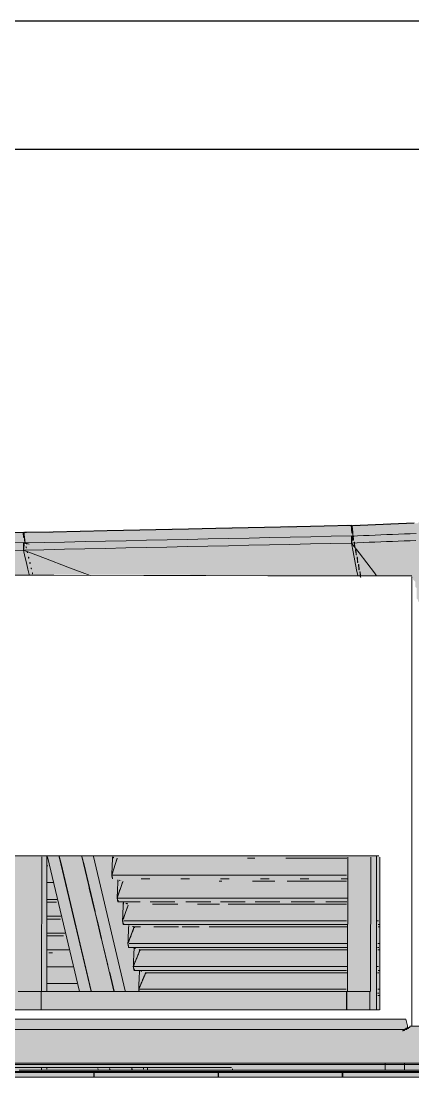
# Model space of a CAD drawing. Header units: millimetres. Extents: x 0 to 84100, y 0 to 59400.
# Drawn here: x 58479 to 61533, y 51129 to 59400 of the extents above; entities that cross this region are included whole.
import ezdxf

# ---------------------------------------------------------------- set-up
doc = ezdxf.new("R2010")
doc.units = ezdxf.units.MM
for name, color, linetype, lineweight in [('09_立面の外形', 7, 'Continuous', 30), ('10_見えがかり', 7, 'Continuous', 13), ('12_見えがかり（ガラス）', 5, 'Continuous', 9), ('90_図枠', 7, 'Continuous', 25)]:
    doc.layers.add(name, color=color, linetype=linetype, lineweight=lineweight)

msp = doc.modelspace()

# ---------------------------------------------------------------- hatches: boundary and pattern name
at = {"layer": '10_見えがかり', "true_color": 0xe9dcc4}
for points in [[(61784.3, 55441.6), (61794.3, 55431.6), (61794.3, 55401.6), (61779.3, 55416.6), (61639.3, 55416.6), (61629.3, 55406.6), (61389.3, 55406.6), (61379.3, 55396.6), (61139.3, 55396.6), (61129.3, 55386.6), (60659.3, 55386.6), (60649.3, 55376.6), (60189.3, 55376.6), (60179.3, 55366.6), (59729.3, 55366.6), (59719.3, 55356.6), (59269.3, 55356.6), (59259.3, 55346.6), (58809.3, 55346.6), (58799.3, 55336.6), (57919.3, 55336.6), (57909.3, 55326.6), (57089.3, 55326.6), (57079.3, 55316.6), (56269.3, 55316.6), (56259.3, 55306.6), (55149.3, 55306.6), (55139.3, 55296.6), (54009.3, 55296.6), (53999.3, 55286.6), (49499.3, 55286.6), (49489.3, 55296.6), (37469.3, 55296.6), (37459.3, 55306.6), (31159.3, 55306.6), (31154.3, 55301.6), (31154.3, 55371.6), (31169.3, 55386.6), (40469.3, 55386.6), (40479.3, 55376.6), (54879.3, 55376.6), (54889.3, 55386.6), (56089.3, 55386.6), (56099.3, 55396.6), (56929.3, 55396.6), (56939.3, 55406.6), (57759.3, 55406.6), (57769.3, 55416.6), (58689.3, 55416.6), (58699.3, 55426.6), (59159.3, 55426.6), (59169.3, 55436.6), (59619.3, 55436.6), (59629.3, 55446.6), (60089.3, 55446.6), (60099.3, 55456.6), (60549.3, 55456.6), (60559.3, 55466.6), (61009.3, 55466.6), (61019.3, 55476.6), (61049.3, 55476.6), (61059.3, 55466.6), (61069.3, 55466.6), (61079.3, 55476.6), (61319.3, 55476.6), (61329.3, 55486.6), (61569.3, 55486.6), (61579.3, 55496.6), (61779.3, 55496.6), (61784.3, 55491.6)], [(61484.3, 51581.6), (61494.3, 51571.6), (61494.3, 51561.6), (61479.3, 51546.6), (31829.3, 51546.6), (31824.3, 51551.6), (31824.3, 51621.6), (31829.3, 51626.6), (61479.3, 51626.6), (61484.3, 51621.6)], [(68084.3, 51551.6), (68084.3, 51531.6), (68094.3, 51521.6), (68094.3, 51501.6), (68089.3, 51496.6), (68079.3, 51496.6), (68069.3, 51486.6), (68049.3, 51486.6), (68029.3, 51466.6), (68019.3, 51466.6), (67999.3, 51446.6), (67989.3, 51446.6), (67969.3, 51426.6), (67959.3, 51426.6), (67949.3, 51416.6), (67939.3, 51416.6), (67929.3, 51406.6), (67919.3, 51406.6), (67899.3, 51386.6), (67889.3, 51386.6), (67869.3, 51366.6), (67859.3, 51366.6), (67849.3, 51356.6), (67829.3, 51356.6), (67809.3, 51336.6), (67799.3, 51336.6), (67779.3, 51316.6), (67769.3, 51316.6), (67749.3, 51296.6), (67739.3, 51296.6), (67729.3, 51286.6), (10499.3, 51286.6), (10489.3, 51296.6), (10479.3, 51296.6), (10459.3, 51316.6), (10449.3, 51316.6), (10419.3, 51346.6), (10409.3, 51346.6), (10399.3, 51356.6), (10379.3, 51356.6), (10359.3, 51376.6), (10349.3, 51376.6), (10329.3, 51396.6), (10319.3, 51396.6), (10299.3, 51416.6), (10279.3, 51416.6), (10259.3, 51436.6), (10249.3, 51436.6), (10229.3, 51456.6), (10219.3, 51456.6), (10199.3, 51476.6), (10189.3, 51476.6), (10179.3, 51486.6), (10159.3, 51486.6), (10144.3, 51501.6), (10144.3, 51531.6), (10154.3, 51541.6), (10154.3, 51561.6), (10159.3, 51566.6), (31429.3, 51566.6), (31434.3, 51561.6), (31434.3, 51551.6), (31439.3, 51546.6), (61499.3, 51546.6), (61519.3, 51566.6), (68069.3, 51566.6)], [(59044.3, 51181.6), (59039.3, 51176.6), (58079.3, 51176.6), (58074.3, 51181.6), (58074.3, 51206.6), (59044.3, 51206.6)], [(60014.3, 51181.6), (60009.3, 51176.6), (59049.3, 51176.6), (59044.3, 51181.6), (59044.3, 51206.6), (60014.3, 51206.6)], [(60984.3, 51181.6), (60979.3, 51176.6), (60019.3, 51176.6), (60014.3, 51181.6), (60014.3, 51206.6), (60984.3, 51206.6)], [(61954.3, 51181.6), (61949.3, 51176.6), (60989.3, 51176.6), (60984.3, 51181.6), (60984.3, 51206.6), (61954.3, 51206.6)]]:
    msp.add_hatch(color=8, dxfattribs=at).paths.add_polyline_path(points)
at = {"layer": '12_見えがかり（ガラス）', "true_color": 0xdce9f2}
for points in [[(58489.3, 55336.6), (58494.3, 55331.6), (58494.3, 55271.6), (58504.3, 55261.6), (58504.3, 55231.6), (58514.3, 55221.6), (58514.3, 55191.6), (58524.3, 55181.6), (58524.3, 55151.6), (58534.3, 55141.6), (58534.3, 55101.6), (58544.3, 55091.6), (58539.3, 55086.6), (56149.3, 55086.6), (56139.3, 55096.6), (56099.3, 55096.6), (56089.3, 55106.6), (56059.3, 55106.6), (56049.3, 55116.6), (56019.3, 55116.6), (56009.3, 55126.6), (55979.3, 55126.6), (55969.3, 55136.6), (55929.3, 55136.6), (55919.3, 55146.6), (55889.3, 55146.6), (55879.3, 55156.6), (55849.3, 55156.6), (55839.3, 55166.6), (55809.3, 55166.6), (55799.3, 55176.6), (55759.3, 55176.6), (55749.3, 55186.6), (55719.3, 55186.6), (55709.3, 55196.6), (55679.3, 55196.6), (55669.3, 55206.6), (55639.3, 55206.6), (55629.3, 55216.6), (55599.3, 55216.6), (55589.3, 55226.6), (55549.3, 55226.6), (55539.3, 55236.6), (55509.3, 55236.6), (55504.3, 55241.6), (55504.3, 55281.6), (55514.3, 55291.6), (55514.3, 55301.6), (55519.3, 55306.6), (56259.3, 55306.6), (56269.3, 55316.6), (57079.3, 55316.6), (57089.3, 55326.6), (57909.3, 55326.6), (57919.3, 55336.6)], [(61049.3, 55386.6), (61054.3, 55381.6), (61054.3, 55311.6), (61064.3, 55301.6), (61064.3, 55261.6), (61074.3, 55251.6), (61074.3, 55211.6), (61084.3, 55201.6), (61084.3, 55161.6), (61094.3, 55151.6), (61094.3, 55111.6), (61104.3, 55101.6), (61104.3, 55081.6), (61099.3, 55076.6), (59809.3, 55076.6), (59799.3, 55086.6), (58989.3, 55086.6), (58979.3, 55096.6), (58969.3, 55096.6), (58959.3, 55106.6), (58939.3, 55106.6), (58929.3, 55116.6), (58909.3, 55116.6), (58899.3, 55126.6), (58889.3, 55126.6), (58879.3, 55136.6), (58859.3, 55136.6), (58849.3, 55146.6), (58839.3, 55146.6), (58829.3, 55156.6), (58809.3, 55156.6), (58799.3, 55166.6), (58779.3, 55166.6), (58769.3, 55176.6), (58759.3, 55176.6), (58749.3, 55186.6), (58729.3, 55186.6), (58719.3, 55196.6), (58699.3, 55196.6), (58689.3, 55206.6), (58679.3, 55206.6), (58669.3, 55216.6), (58649.3, 55216.6), (58639.3, 55226.6), (58629.3, 55226.6), (58619.3, 55236.6), (58599.3, 55236.6), (58589.3, 55246.6), (58569.3, 55246.6), (58559.3, 55256.6), (58549.3, 55256.6), (58539.3, 55266.6), (58519.3, 55266.6), (58509.3, 55276.6), (58499.3, 55276.6), (58494.3, 55281.6), (58504.3, 55291.6), (58494.3, 55301.6), (58494.3, 55331.6), (58499.3, 55336.6), (58504.3, 55331.6), (58504.3, 55321.6), (58509.3, 55316.6), (58514.3, 55321.6), (58514.3, 55331.6), (58519.3, 55336.6), (58799.3, 55336.6), (58809.3, 55346.6), (59259.3, 55346.6), (59269.3, 55356.6), (59719.3, 55356.6), (59729.3, 55366.6), (60179.3, 55366.6), (60189.3, 55376.6), (60649.3, 55376.6), (60659.3, 55386.6)], [(61779.3, 55416.6), (61794.3, 55401.6), (61794.3, 55351.6), (61804.3, 55341.6), (61804.3, 55301.6), (61814.3, 55291.6), (61814.3, 55241.6), (61824.3, 55231.6), (61824.3, 55181.6), (61834.3, 55171.6), (61834.3, 55131.6), (61844.3, 55121.6), (61844.3, 55071.6), (61854.3, 55061.6), (61854.3, 55011.6), (61864.3, 55001.6), (61864.3, 54961.6), (61874.3, 54951.6), (61874.3, 54901.6), (61884.3, 54891.6), (61884.3, 54841.6), (61894.3, 54831.6), (61894.3, 54791.6), (61904.3, 54781.6), (61904.3, 54731.6), (61914.3, 54721.6), (61914.3, 54671.6), (61924.3, 54661.6), (61924.3, 54621.6), (61934.3, 54611.6), (61934.3, 54561.6), (61944.3, 54551.6), (61944.3, 54501.6), (61954.3, 54491.6), (61954.3, 54451.6), (61964.3, 54441.6), (61964.3, 54391.6), (61974.3, 54381.6), (61974.3, 54331.6), (61984.3, 54321.6), (61984.3, 54281.6), (61994.3, 54271.6), (61994.3, 54221.6), (62004.3, 54211.6), (62004.3, 54111.6), (61999.3, 54106.6), (61994.3, 54111.6), (61994.3, 54121.6), (61964.3, 54151.6), (61964.3, 54161.6), (61924.3, 54201.6), (61924.3, 54211.6), (61894.3, 54241.6), (61894.3, 54251.6), (61864.3, 54281.6), (61864.3, 54291.6), (61824.3, 54331.6), (61824.3, 54341.6), (61794.3, 54371.6), (61794.3, 54381.6), (61754.3, 54421.6), (61754.3, 54431.6), (61724.3, 54461.6), (61724.3, 54471.6), (61694.3, 54501.6), (61694.3, 54511.6), (61654.3, 54551.6), (61654.3, 54561.6), (61634.3, 54581.6), (61634.3, 54601.6), (61629.3, 54606.6), (61619.3, 54606.6), (61614.3, 54611.6), (61614.3, 54711.6), (61604.3, 54721.6), (61604.3, 54751.6), (61594.3, 54761.6), (61594.3, 54821.6), (61584.3, 54831.6), (61584.3, 54871.6), (61574.3, 54881.6), (61574.3, 54891.6), (61564.3, 54901.6), (61564.3, 54981.6), (61554.3, 54991.6), (61554.3, 55031.6), (61534.3, 55051.6), (61534.3, 55061.6), (61519.3, 55076.6), (61259.3, 55076.6), (61214.3, 55121.6), (61214.3, 55131.6), (61184.3, 55161.6), (61184.3, 55171.6), (61154.3, 55201.6), (61154.3, 55211.6), (61114.3, 55251.6), (61114.3, 55261.6), (61084.3, 55291.6), (61084.3, 55301.6), (61054.3, 55331.6), (61054.3, 55381.6), (61059.3, 55386.6), (61129.3, 55386.6), (61139.3, 55396.6), (61379.3, 55396.6), (61389.3, 55406.6), (61629.3, 55406.6), (61639.3, 55416.6)], [(58509.3, 55276.6), (58519.3, 55266.6), (58539.3, 55266.6), (58549.3, 55256.6), (58559.3, 55256.6), (58569.3, 55246.6), (58589.3, 55246.6), (58599.3, 55236.6), (58619.3, 55236.6), (58629.3, 55226.6), (58639.3, 55226.6), (58649.3, 55216.6), (58669.3, 55216.6), (58679.3, 55206.6), (58689.3, 55206.6), (58699.3, 55196.6), (58719.3, 55196.6), (58729.3, 55186.6), (58749.3, 55186.6), (58759.3, 55176.6), (58769.3, 55176.6), (58779.3, 55166.6), (58799.3, 55166.6), (58809.3, 55156.6), (58829.3, 55156.6), (58839.3, 55146.6), (58849.3, 55146.6), (58859.3, 55136.6), (58879.3, 55136.6), (58889.3, 55126.6), (58899.3, 55126.6), (58909.3, 55116.6), (58929.3, 55116.6), (58939.3, 55106.6), (58959.3, 55106.6), (58969.3, 55096.6), (58979.3, 55096.6), (58984.3, 55091.6), (58979.3, 55086.6), (58549.3, 55086.6), (58534.3, 55101.6), (58534.3, 55141.6), (58524.3, 55151.6), (58524.3, 55181.6), (58514.3, 55191.6), (58514.3, 55221.6), (58504.3, 55231.6), (58504.3, 55261.6), (58494.3, 55271.6), (58499.3, 55276.6)], [(61084.3, 55301.6), (61084.3, 55291.6), (61114.3, 55261.6), (61114.3, 55251.6), (61154.3, 55211.6), (61154.3, 55201.6), (61184.3, 55171.6), (61184.3, 55161.6), (61214.3, 55131.6), (61214.3, 55121.6), (61254.3, 55081.6), (61249.3, 55076.6), (61109.3, 55076.6), (61104.3, 55081.6), (61104.3, 55101.6), (61094.3, 55111.6), (61094.3, 55151.6), (61084.3, 55161.6), (61084.3, 55201.6), (61074.3, 55211.6), (61074.3, 55251.6), (61064.3, 55261.6), (61064.3, 55301.6), (61054.3, 55311.6), (61054.3, 55321.6), (61059.3, 55326.6)], [(61269.3, 52896.6), (61274.3, 52891.6), (61274.3, 51701.6), (61269.3, 51696.6), (31699.3, 51696.6), (31694.3, 51701.6), (31694.3, 52891.6), (31699.3, 52896.6)], [(68109.3, 51486.6), (68114.3, 51481.6), (68114.3, 51431.6), (68109.3, 51426.6), (68099.3, 51426.6), (68079.3, 51406.6), (68069.3, 51406.6), (68059.3, 51396.6), (68049.3, 51396.6), (68029.3, 51376.6), (68019.3, 51376.6), (68009.3, 51366.6), (67999.3, 51366.6), (67979.3, 51346.6), (67969.3, 51346.6), (67959.3, 51336.6), (67949.3, 51336.6), (67939.3, 51326.6), (67929.3, 51326.6), (67909.3, 51306.6), (67899.3, 51306.6), (67889.3, 51296.6), (67879.3, 51296.6), (67859.3, 51276.6), (67849.3, 51276.6), (67839.3, 51266.6), (67829.3, 51266.6), (67809.3, 51246.6), (67799.3, 51246.6), (67789.3, 51236.6), (67779.3, 51236.6), (67769.3, 51226.6), (67759.3, 51226.6), (67739.3, 51206.6), (10489.3, 51206.6), (10469.3, 51226.6), (10459.3, 51226.6), (10449.3, 51236.6), (10439.3, 51236.6), (10419.3, 51256.6), (10409.3, 51256.6), (10399.3, 51266.6), (10389.3, 51266.6), (10369.3, 51286.6), (10359.3, 51286.6), (10349.3, 51296.6), (10339.3, 51296.6), (10319.3, 51316.6), (10309.3, 51316.6), (10299.3, 51326.6), (10289.3, 51326.6), (10269.3, 51346.6), (10259.3, 51346.6), (10249.3, 51356.6), (10239.3, 51356.6), (10219.3, 51376.6), (10209.3, 51376.6), (10199.3, 51386.6), (10189.3, 51386.6), (10169.3, 51406.6), (10159.3, 51406.6), (10149.3, 51416.6), (10139.3, 51416.6), (10124.3, 51431.6), (10124.3, 51481.6), (10129.3, 51486.6), (10179.3, 51486.6), (10189.3, 51476.6), (10199.3, 51476.6), (10219.3, 51456.6), (10229.3, 51456.6), (10249.3, 51436.6), (10259.3, 51436.6), (10279.3, 51416.6), (10299.3, 51416.6), (10319.3, 51396.6), (10329.3, 51396.6), (10349.3, 51376.6), (10359.3, 51376.6), (10379.3, 51356.6), (10399.3, 51356.6), (10409.3, 51346.6), (10419.3, 51346.6), (10449.3, 51316.6), (10459.3, 51316.6), (10479.3, 51296.6), (10489.3, 51296.6), (10499.3, 51286.6), (67729.3, 51286.6), (67739.3, 51296.6), (67749.3, 51296.6), (67769.3, 51316.6), (67779.3, 51316.6), (67799.3, 51336.6), (67809.3, 51336.6), (67829.3, 51356.6), (67849.3, 51356.6), (67859.3, 51366.6), (67869.3, 51366.6), (67889.3, 51386.6), (67899.3, 51386.6), (67919.3, 51406.6), (67929.3, 51406.6), (67939.3, 51416.6), (67949.3, 51416.6), (67959.3, 51426.6), (67969.3, 51426.6), (67989.3, 51446.6), (67999.3, 51446.6), (68019.3, 51466.6), (68029.3, 51466.6), (68049.3, 51486.6)]]:
    msp.add_hatch(color=8, dxfattribs=at).paths.add_polyline_path(points)

# ---------------------------------------------------------------- linework, layer by layer
at = {"layer": '09_立面の外形'}
msp.add_lwpolyline([(58245.9, 55417.3), (58493.4, 55420.2), (58494.3, 55411.9), (58495.1, 55403.5), (58495.9, 55395.1), (58496.7, 55386.7), (58497.5, 55379.3), (58505.2, 55379.4), (58503.3, 55398.6), (58502.5, 55407), (58505, 55419.9), (58509.4, 55419.4), (58513.8, 55419), (58514.9, 55418.9), (58516, 55418.8), (58518.2, 55418.5), (58519.2, 55417.7), (58728, 55422.2), (58939.3, 55426.8), (59150.7, 55431.3), (59784.6, 55445), (59995.9, 55449.6), (60629.8, 55463.2), (60841.1, 55467.8), (61052.4, 55472.3), (61053.4, 55462.5), (61054.3, 55452.7), (61055.2, 55442.9), (61056.2, 55433.1), (61057.1, 55423.3), (61057.9, 55414.4), (61065.6, 55414.6), (61065, 55420.6), (61063.2, 55440.2), (61062.2, 55450), (61061.3, 55459.8), (61061.6, 55460.8), (61062.5, 55471.3), (61064.6, 55471.3), (61064.7, 55471.9), (61065, 55471.4), (61122.6, 55473.7), (61182.7, 55476.1), (61242.8, 55478.4), (61302.9, 55480.8), (61363, 55483.2), (61423.1, 55485.6), (61483.1, 55488), (61543.2, 55490.4)], dxfattribs=at)
at = {"layer": '10_見えがかり'}
for points in [[(58245.9, 55417.3), (58493.4, 55420.2), (58494.3, 55411.9), (58495.1, 55403.5), (58495.9, 55395.1), (58496.7, 55386.7), (58497.5, 55379.3), (58503.3, 55379.4), (58504.1, 55371), (58505, 55362.6), (58505.8, 55354.3), (58506.6, 55345.9), (58507.3, 55338.5), (58509.2, 55338.5), (58509.1, 55339.8), (58508.2, 55348.2), (58507.4, 55356.6), (58506.6, 55365), (58505.8, 55373.4), (58504.9, 55381.8), (58503.3, 55398.6), (58502.5, 55407), (58505, 55419.9), (58508.3, 55419.5), (58509.4, 55419.4), (58513.8, 55419), (58514.9, 55418.9), (58516, 55418.8), (58518.2, 55418.5), (58519.2, 55417.7), (58728, 55422.2), (58939.3, 55426.8), (59150.7, 55431.3), (59784.6, 55445), (59995.9, 55449.6), (60629.8, 55463.2), (60841.1, 55467.8), (61052.4, 55472.3), (61053.4, 55462.5), (61054.3, 55452.7), (61055.2, 55442.9), (61056.2, 55433.1), (61057.1, 55423.3), (61057.9, 55414.4), (61063.6, 55414.5), (61064.5, 55404.7), (61065.5, 55395), (61066.4, 55385.2), (61067.3, 55375.4), (61068.3, 55365.6), (61069.1, 55356.6), (61071.1, 55356.7), (61070.6, 55361.7), (61069.7, 55371.5), (61068.7, 55381.3), (61067.8, 55391.1), (61066.9, 55400.9), (61066, 55410.8), (61065, 55420.6), (61063.2, 55440.2), (61062.2, 55450), (61061.3, 55459.8), (61061.6, 55460.8), (61062.5, 55471.3), (61064.6, 55471.3), (61064.7, 55471.7), (61064.8, 55471.4), (61064.8, 55471.6), (61065, 55471.4), (61122.6, 55473.7), (61182.7, 55476.1), (61242.8, 55478.4), (61302.9, 55480.8), (61363, 55483.2), (61423.1, 55485.6), (61483.1, 55488), (61543.2, 55490.4)], [(61081.8, 55303.9), (61080.9, 55313.7), (61079.9, 55323.5), (61079, 55333.4), (61078.3, 55341.1), (61076.2, 55341.5), (61076.6, 55337.2), (61077.6, 55327.4), (61078.5, 55317.6), (61079.4, 55307.8), (61080.3, 55298.9), (61082.3, 55298.9), (61081.8, 55303.9)], [(58519.1, 55297.7), (58518.9, 55298.9), (58518.3, 55305.6), (58517.8, 55305.6), (58516.4, 55305.8), (58516.5, 55305), (58517.2, 55297.6), (58519.1, 55297.7)], [(58527.1, 55256.8), (58528.9, 55256.8), (58528.8, 55258.1), (58528.2, 55264.7), (58526.3, 55264.9), (58526.4, 55264.2), (58527.1, 55256.8)], [(61089.4, 55283.4), (61087.4, 55283.7), (61087.8, 55279.4), (61089.7, 55259.8), (61090.6, 55250), (61091.5, 55241.1), (61093.4, 55241.1), (61093, 55246.1), (61092, 55256), (61091.1, 55265.8), (61090.2, 55275.6), (61089.4, 55283.4)], [(58536.2, 55224), (58536.2, 55223.3), (58537, 55215.9), (58538.8, 55216), (58538.7, 55217.2), (58538.1, 55223.8), (58536.2, 55224)], [(58546.8, 55175.1), (58548.7, 55175.1), (58548.6, 55176.4), (58547.9, 55183), (58546.1, 55183.2), (58546.1, 55182.5), (58546.8, 55175.1)], [(61099.9, 55211.8), (61100.9, 55202), (61101.8, 55192.2), (61102.6, 55183.3), (61104.6, 55183.4), (61104.1, 55188.4), (61103.2, 55198.2), (61102.3, 55208), (61101.3, 55217.8), (61100.6, 55225.6), (61098.6, 55225.9), (61099, 55221.6), (61099.9, 55211.8)], [(58555.9, 55142.3), (58556, 55141.6), (58556.7, 55134.2), (58558.6, 55134.3), (58558.5, 55135.5), (58557.8, 55142.1), (58555.9, 55142.3)], [(58565.8, 55101.4), (58565.9, 55100.8), (58566.6, 55093.4), (58568.5, 55093.4), (58568.3, 55094.6), (58567.7, 55101.3), (58565.8, 55101.4)], [(61113, 55134.5), (61113.8, 55125.6), (61115.8, 55125.6), (61115.3, 55130.6), (61114.4, 55140.4), (61113.4, 55150.2), (61112.5, 55160), (61111.8, 55167.8), (61109.8, 55168.1), (61110.2, 55163.9), (61111.1, 55154.1), (61112, 55144.3), (61113, 55134.5)], [(61123.2, 55086.5), (61124.1, 55076.7), (61125, 55067.8), (61127, 55067.8), (61126.5, 55072.8), (61125.6, 55082.6), (61124.6, 55092.4), (61123.7, 55102.2), (61123, 55110), (61120.9, 55110.4), (61121.3, 55106.1), (61122.3, 55096.3), (61123.2, 55086.5)], [(58038.1, 55084.5), (58732.4, 55085.2)], [(58676.8, 55083.6), (58038.1, 55084.5)], [(58038.1, 55084.5), (59435.8, 55081.5)], [(58732.4, 55085.2), (59435.8, 55081.5)], [(59435.8, 55081.5), (59919.4, 55081.2)], [(59435.8, 55081.5), (60403.3, 55079.2)], [(59919.4, 55081.2), (60403.3, 55079.2)], [(60403.3, 55079.2), (61105.4, 55080.2)], [(61526.6, 55079.8), (60403.3, 55079.2)], [(61526.6, 55079.8), (61105.4, 55080.2)], [(61526.6, 55079.8), (61447.6, 55079.8)], [(61526.6, 55079.8), (61506.6, 55079.8)], [(61526.6, 51572.6), (61526.6, 55069.8)], [(58038.1, 52896.6), (58732.4, 52896.6)], [(58638.6, 51841.1), (58639.8, 52889.6)], [(58679, 51845.2), (58679, 52894.6)], [(58685.3, 52888.2), (58934.5, 51840.7)], [(58732.4, 52896.6), (59435.8, 52896.6)], [(58773.9, 52893.8), (58787.6, 52836.1)], [(58774.9, 52888.2), (59024.1, 51840.7)], [(58775.9, 52893.8), (58789.6, 52836.1)], [(58951.3, 52893.1), (58967.2, 52826.3)], [(58952.7, 52891.7), (59201.4, 51844.6)], [(58953.2, 52893.1), (58969.2, 52826.3)], [(59042.3, 52891.7), (59291, 51844.6)], [(59227.2, 52878.4), (59185.6, 52746.1)], [(59192.3, 52881.2), (59190.1, 52890.4)], [(59190.5, 52860.2), (59190.1, 52851.4)], [(59190.9, 52868.9), (59190.5, 52860.2)], [(59191.3, 52877.7), (59190.9, 52868.9)], [(59191.7, 52886.5), (59191.3, 52877.7)], [(59193.9, 52886), (59191.7, 52886.5)], [(59193.6, 52877.1), (59191.7, 52886.5)], [(59196.1, 52885.5), (59193.9, 52886)], [(59198.3, 52885), (59196.1, 52885.5)], [(59200.6, 52884.5), (59198.3, 52885)], [(59216.8, 52845.3), (59219.4, 52853.6)], [(59219.4, 52853.6), (59222, 52861.9)], [(59222, 52861.9), (59224.6, 52870.1)], [(59224.6, 52870.1), (59227.2, 52878.4)], [(59227.2, 52878.4), (59227.7, 52876)], [(59227.7, 52876), (59228.2, 52873.7)], [(59228.2, 52873.7), (59228.6, 52871.3)], [(59435.8, 52896.6), (59919.4, 52896.6)], [(59919.4, 52896.6), (60403.3, 52896.6)], [(60273.1, 52878.4), (60244, 52878.4)], [(60302.2, 52878.4), (60273.1, 52878.4)], [(60403.3, 52896.6), (61105.4, 52896.6)], [(60621.7, 52878.4), (60544.3, 52878.4)], [(60796.1, 52878.4), (60621.7, 52878.4)], [(60970.4, 52878.4), (60796.1, 52878.4)], [(61018.8, 52878.4), (60970.4, 52878.4)], [(61025.3, 51838.7), (61026.7, 52887.5)], [(61267.3, 52896.6), (61105.4, 52896.6)], [(61204.3, 51838.7), (61205.6, 52887.5)], [(61250, 51697.9), (61250, 52894.2)], [(61276.8, 51696.6), (61276.8, 52886.6)], [(58686.6, 52820.2), (58676.8, 52820.2)], [(58787.6, 52836.1), (58895.3, 52384.3)], [(58789.6, 52836.1), (58897.3, 52384.3)], [(58967.2, 52826.3), (59005.8, 52664.1)], [(58969.2, 52826.3), (59055.5, 52463.8)], [(59186.7, 52772.4), (59186.3, 52763.6)], [(59187.1, 52781.2), (59186.7, 52772.4)], [(59187.5, 52790), (59187.1, 52781.2)], [(59187.9, 52798.7), (59187.5, 52790)], [(59188.2, 52807.5), (59187.9, 52798.7)], [(59188.6, 52816.3), (59188.2, 52807.5)], [(59189, 52825.1), (59188.6, 52816.3)], [(59189.4, 52833.8), (59189, 52825.1)], [(59189.8, 52842.6), (59189.4, 52833.8)], [(59190.1, 52851.4), (59189.8, 52842.6)], [(59190.8, 52762.6), (59193.4, 52770.9)], [(59193.4, 52770.9), (59196, 52779.2)], [(59196, 52779.2), (59198.6, 52787.4)], [(59198.6, 52787.4), (59201.2, 52795.7)], [(59201.2, 52795.7), (59203.8, 52804)], [(59203.8, 52804), (59206.4, 52812.2)], [(59206.4, 52812.2), (59209, 52820.5)], [(59209, 52820.5), (59211.6, 52828.8)], [(59211.6, 52828.8), (59214.2, 52837)], [(59214.2, 52837), (59216.8, 52845.3)], [(58727.2, 52689), (58678.8, 52689)], [(59185.6, 52746.1), (59185.9, 52754.8)], [(59188.2, 52754.3), (59185.6, 52746.1)], [(59186, 52743.7), (59185.6, 52746.1)], [(59185.6, 52746.1), (59359.9, 52746.1)], [(59191.4, 52717.8), (59185.6, 52746.1)], [(59186.3, 52763.6), (59185.9, 52754.8)], [(59186, 52743.7), (59186.5, 52741.4)], [(59186.5, 52741.4), (59187, 52739)], [(59187, 52739), (59187.5, 52736.7)], [(59187.5, 52736.7), (59188, 52734.3)], [(59188, 52734.3), (59188.5, 52731.9)], [(59188.2, 52754.3), (59190.8, 52762.6)], [(59188.5, 52731.9), (59189, 52729.6)], [(59189, 52729.6), (59189.5, 52727.2)], [(59189.5, 52727.2), (59189.9, 52724.9)], [(59189.9, 52724.9), (59190.4, 52722.5)], [(59190.4, 52722.5), (59190.9, 52720.2)], [(59190.9, 52720.2), (59191.4, 52717.8)], [(59191.4, 52717.8), (59191.8, 52726.6)], [(59268.8, 52690.5), (59227.6, 52568.2)], [(59232.9, 52691.7), (59232.6, 52682.9)], [(59233.3, 52700.6), (59232.9, 52691.7)], [(59233.7, 52709.4), (59233.3, 52700.6)], [(59235.7, 52699.8), (59233.7, 52709.4)], [(59236, 52696.8), (59233.8, 52706)], [(59248.1, 52705.8), (59245.7, 52706.4)], [(59250.5, 52705.2), (59248.1, 52705.8)], [(59260, 52702.9), (59257.6, 52703.5)], [(59266.4, 52683.4), (59269.2, 52691.7)], [(59272.5, 52697.5), (59273, 52695.1)], [(59273, 52695.1), (59273.5, 52692.7)], [(59534.2, 52746.1), (59359.9, 52746.1)], [(59414.2, 52717.8), (59482, 52717.8)], [(59708.5, 52746.1), (59534.2, 52746.1)], [(59882.8, 52746.1), (59708.5, 52746.1)], [(59724.3, 52717.8), (59792.1, 52717.8)], [(60057.2, 52746.1), (59882.8, 52746.1)], [(60043.3, 52699.9), (60024, 52699.9)], [(60034.3, 52717.8), (60063.3, 52717.8)], [(60231.5, 52746.1), (60057.2, 52746.1)], [(60063.3, 52717.8), (60102.1, 52717.8)], [(60405.8, 52746.1), (60231.5, 52746.1)], [(60313.2, 52699.9), (60284.3, 52699.9)], [(60457.8, 52699.9), (60313.2, 52699.9)], [(60344.3, 52717.8), (60412.1, 52717.8)], [(60580.1, 52746.1), (60405.8, 52746.1)], [(60660.3, 52699.9), (60554.2, 52699.9)], [(60754.4, 52746.1), (60580.1, 52746.1)], [(60654.3, 52717.8), (60722.2, 52717.8)], [(60833.8, 52699.9), (60660.3, 52699.9)], [(60928.8, 52746.1), (60754.4, 52746.1)], [(61007.4, 52699.9), (60833.8, 52699.9)], [(61015.9, 52746.1), (60928.8, 52746.1)], [(60974, 52717.8), (61022.5, 52717.8)], [(61017, 52699.9), (61007.4, 52699.9)], [(59010.3, 52645.1), (59053.5, 52463.8)], [(59229.5, 52612.3), (59229.1, 52603.5)], [(59229.9, 52621.2), (59229.5, 52612.3)], [(59230.3, 52630), (59229.9, 52621.2)], [(59230.6, 52638.8), (59230.3, 52630)], [(59231, 52647.6), (59230.6, 52638.8)], [(59231.4, 52656.4), (59231, 52647.6)], [(59231.8, 52665.3), (59231.4, 52656.4)], [(59232.2, 52674.1), (59231.8, 52665.3)], [(59232.6, 52682.9), (59232.2, 52674.1)], [(59238.7, 52601.2), (59241.4, 52609.4)], [(59241.4, 52609.4), (59244.2, 52617.6)], [(59244.2, 52617.6), (59247, 52625.8)], [(59247, 52625.8), (59249.8, 52634.1)], [(59249.8, 52634.1), (59252.5, 52642.3)], [(59252.5, 52642.3), (59255.3, 52650.5)], [(59255.3, 52650.5), (59258.1, 52658.8)], [(59258.1, 52658.8), (59260.9, 52667)], [(59260.9, 52667), (59263.6, 52675.2)], [(59263.6, 52675.2), (59266.4, 52683.4)], [(58677.4, 52535.6), (58754.8, 52535.6)], [(58758.2, 52557.8), (58680.8, 52557.8)], [(59227.6, 52568.2), (59227.9, 52577.1)], [(59230.3, 52576.5), (59227.6, 52568.2)], [(59228.1, 52565.8), (59227.6, 52568.2)], [(59227.6, 52568.2), (59401.1, 52568.2)], [(59233.5, 52539.5), (59227.6, 52568.2)], [(59228.3, 52585.9), (59227.9, 52577.1)], [(59228.1, 52565.8), (59228.6, 52563.4)], [(59228.7, 52594.7), (59228.3, 52585.9)], [(59228.6, 52563.4), (59229, 52561)], [(59229.1, 52603.5), (59228.7, 52594.7)], [(59229, 52561), (59229.5, 52558.7)], [(59229.5, 52558.7), (59230, 52556.3)], [(59230, 52556.3), (59230.5, 52553.9)], [(59230.3, 52576.5), (59233.1, 52584.7)], [(59230.5, 52553.9), (59231, 52551.5)], [(59231, 52551.5), (59231.5, 52549.1)], [(59231.5, 52549.1), (59232, 52546.7)], [(59232, 52546.7), (59232.5, 52544.3)], [(59232.5, 52544.3), (59233, 52541.9)], [(59233, 52541.9), (59233.5, 52539.5)], [(59233.1, 52584.7), (59235.9, 52592.9)], [(59236.7, 52548.9), (59233.5, 52539.5)], [(59233.5, 52539.5), (59236.3, 52547.7)], [(59233.5, 52539.5), (59407.1, 52539.5)], [(59235.9, 52592.9), (59238.7, 52601.2)], [(59275.3, 52523.5), (59275, 52514.6)], [(59275.7, 52532.4), (59275.3, 52523.5)], [(59277.5, 52521.6), (59275.3, 52530.8)], [(59277.7, 52522.6), (59275.7, 52532.4)], [(59298.8, 52526.2), (59296.2, 52526.9)], [(59301.3, 52525.5), (59298.8, 52526.2)], [(59303.9, 52524.8), (59301.3, 52525.5)], [(59306.5, 52524.2), (59303.9, 52524.8)], [(59309, 52523.5), (59306.5, 52524.2)], [(59311.6, 52522.8), (59309, 52523.5)], [(59574.6, 52568.2), (59401.1, 52568.2)], [(59484.3, 52539.5), (59580.8, 52539.5)], [(59748.2, 52568.2), (59574.6, 52568.2)], [(59580.8, 52539.5), (59677.3, 52539.5)], [(59921.7, 52568.2), (59748.2, 52568.2)], [(59764.1, 52539.5), (59928.1, 52539.5)], [(60095.3, 52568.2), (59921.7, 52568.2)], [(59928.1, 52539.5), (59957, 52539.5)], [(60034.2, 52539.5), (60101.7, 52539.5)], [(60268.8, 52568.2), (60095.3, 52568.2)], [(60101.7, 52539.5), (60227.1, 52539.5)], [(60442.3, 52568.2), (60268.8, 52568.2)], [(60304.3, 52539.5), (60449, 52539.5)], [(60615.9, 52568.2), (60442.3, 52568.2)], [(60449, 52539.5), (60497.2, 52539.5)], [(60584.1, 52539.5), (60622.6, 52539.5)], [(60789.4, 52568.2), (60615.9, 52568.2)], [(60622.6, 52539.5), (60767.3, 52539.5)], [(60963, 52568.2), (60789.4, 52568.2)], [(60854.2, 52539.5), (60969.9, 52539.5)], [(61020.8, 52568.2), (60963, 52568.2)], [(60969.9, 52539.5), (61018.2, 52539.5)], [(59313.3, 52512.1), (59269.5, 52390.4)], [(59271.9, 52443.7), (59271.5, 52434.8)], [(59272.3, 52452.5), (59271.9, 52443.7)], [(59272.6, 52461.4), (59272.3, 52452.5)], [(59273, 52470.3), (59272.6, 52461.4)], [(59273.4, 52479.1), (59273, 52470.3)], [(59273.8, 52488), (59273.4, 52479.1)], [(59274.2, 52496.9), (59273.8, 52488)], [(59274.6, 52505.7), (59274.2, 52496.9)], [(59275, 52514.6), (59274.6, 52505.7)], [(59284.3, 52431.4), (59287.2, 52439.6)], [(59287.2, 52439.6), (59290.2, 52447.7)], [(59290.2, 52447.7), (59293.1, 52455.9)], [(59293.1, 52455.9), (59296.1, 52464.1)], [(59296.1, 52464.1), (59299, 52472.3)], [(59299, 52472.3), (59302, 52480.5)], [(59302, 52480.5), (59304.9, 52488.7)], [(59304.9, 52488.7), (59307.9, 52496.9)], [(59307.9, 52496.9), (59310.8, 52505.1)], [(59310.8, 52505.1), (59313.7, 52513.2)], [(59504.3, 52521.4), (59662.2, 52521.4)], [(59662.2, 52521.4), (59614.2, 52521.4)], [(59700.6, 52521.4), (59662.2, 52521.4)], [(60007.8, 52521.4), (59854.2, 52521.4)], [(60027, 52521.4), (60007.8, 52521.4)], [(60180.5, 52521.4), (60094.1, 52521.4)], [(60353.3, 52521.4), (60180.5, 52521.4)], [(60526.1, 52521.4), (60353.3, 52521.4)], [(60698.8, 52521.4), (60526.1, 52521.4)], [(60871.6, 52521.4), (60698.8, 52521.4)], [(61015.6, 52521.4), (60871.6, 52521.4)], [(58679.9, 52404.1), (58689.5, 52404.1)], [(58789.2, 52426.7), (58683, 52426.7)], [(58689.5, 52404.1), (58786.1, 52404.1)], [(58895.3, 52384.3), (59002.9, 51932.4)], [(58897.3, 52384.3), (59004.9, 51932.4)], [(59060.4, 52435.2), (59076.3, 52368.4)], [(59062.3, 52435.2), (59078.3, 52368.4)], [(59076.3, 52368.4), (59103.5, 52253.9)], [(59078.3, 52368.4), (59105.5, 52253.9)], [(59269.5, 52390.4), (59269.9, 52399.3)], [(59272.5, 52398.6), (59269.5, 52390.4)], [(59270, 52388), (59269.5, 52390.4)], [(59275.6, 52361.2), (59269.5, 52390.4)], [(59270.3, 52408.2), (59269.9, 52399.3)], [(59270, 52388), (59270.6, 52385.6)], [(59270.7, 52417.1), (59270.3, 52408.2)], [(59270.6, 52385.6), (59271.1, 52383.1)], [(59271.1, 52425.9), (59270.7, 52417.1)], [(59271.5, 52434.8), (59271.1, 52425.9)], [(59271.1, 52383.1), (59271.6, 52380.7)], [(59271.6, 52380.7), (59272.1, 52378.3)], [(59272.1, 52378.3), (59272.6, 52375.8)], [(59272.5, 52398.6), (59275.4, 52406.8)], [(59272.6, 52375.8), (59273.1, 52373.4)], [(59273.1, 52373.4), (59273.6, 52371)], [(59273.6, 52371), (59274.1, 52368.5)], [(59274.1, 52368.5), (59274.6, 52366.1)], [(59274.6, 52366.1), (59275.1, 52363.6)], [(59275.1, 52363.6), (59275.6, 52361.2)], [(59275.4, 52406.8), (59278.4, 52415)], [(59275.6, 52361.2), (59278.5, 52369.4)], [(59275.6, 52361.2), (59448.5, 52361.2)], [(59278.4, 52415), (59281.3, 52423.2)], [(59279.1, 52390.4), (59442.3, 52390.4)], [(59279.4, 52390.4), (59615.1, 52390.4)], [(59281.3, 52423.2), (59284.3, 52431.4)], [(59615.1, 52390.4), (59442.3, 52390.4)], [(59448.5, 52361.2), (59621.4, 52361.2)], [(59787.8, 52390.4), (59615.1, 52390.4)], [(59621.4, 52361.2), (59794.3, 52361.2)], [(59960.6, 52390.4), (59787.8, 52390.4)], [(59794.3, 52361.2), (59967.2, 52361.2)], [(60133.4, 52390.4), (59960.6, 52390.4)], [(59967.2, 52361.2), (60140.1, 52361.2)], [(60306.1, 52390.4), (60133.4, 52390.4)], [(60140.1, 52361.2), (60313, 52361.2)], [(60478.9, 52390.4), (60306.1, 52390.4)], [(60313, 52361.2), (60485.9, 52361.2)], [(60651.7, 52390.4), (60478.9, 52390.4)], [(60485.9, 52361.2), (60658.8, 52361.2)], [(60824.4, 52390.4), (60651.7, 52390.4)], [(60658.8, 52361.2), (60831.7, 52361.2)], [(60997.2, 52390.4), (60824.4, 52390.4)], [(60831.7, 52361.2), (61004.6, 52361.2)], [(61016.4, 52390.4), (60997.2, 52390.4)], [(61004.6, 52361.2), (61023.8, 52361.2)], [(61266, 52390.4), (61256.4, 52390.4)], [(61263.9, 52361.2), (61273.5, 52361.2)], [(58714.2, 52295.6), (58675.7, 52295.6)], [(58820.2, 52295.6), (58714.2, 52295.6)], [(59361.3, 52342.9), (59311.5, 52212.7)], [(59314.2, 52275.1), (59313.8, 52266.2)], [(59314.6, 52284.1), (59314.2, 52275.1)], [(59315, 52293), (59314.6, 52284.1)], [(59315.4, 52301.9), (59315, 52293)], [(59315.8, 52310.8), (59315.4, 52301.9)], [(59316.2, 52319.7), (59315.8, 52310.8)], [(59316.6, 52328.7), (59316.2, 52319.7)], [(59317, 52337.6), (59316.6, 52328.7)], [(59317.3, 52346.5), (59317, 52337.6)], [(59317.7, 52355.4), (59317.3, 52346.5)], [(59333.3, 52269.7), (59336.4, 52277.8)], [(59336.4, 52277.8), (59339.5, 52286)], [(59339.5, 52286), (59342.7, 52294.1)], [(59342.7, 52294.1), (59345.8, 52302.2)], [(59345.8, 52302.2), (59348.9, 52310.4)], [(59350.4, 52346.1), (59347.7, 52346.8)], [(59348.9, 52310.4), (59352, 52318.5)], [(59353.2, 52345.3), (59350.4, 52346.1)], [(59352, 52318.5), (59355.1, 52326.7)], [(59355.9, 52344.5), (59353.2, 52345.3)], [(59355.1, 52326.7), (59358.2, 52334.8)], [(59358.6, 52343.7), (59355.9, 52344.5)], [(59358.2, 52334.8), (59361.3, 52342.9)], [(59361.3, 52342.9), (59358.6, 52343.7)], [(59361.3, 52342.9), (59361.9, 52340.5)], [(59361.3, 52342.9), (59409.1, 52342.9)], [(59362.9, 52335.5), (59361.3, 52342.9)], [(59361.9, 52340.5), (59362.4, 52338)], [(59362.4, 52338), (59362.9, 52335.5)], [(59514.2, 52342.9), (59533.3, 52342.9)], [(59705.3, 52342.9), (59533.3, 52342.9)], [(59867.8, 52342.9), (59734, 52342.9)], [(60049.3, 52342.9), (59944.2, 52342.9)], [(60221.3, 52342.9), (60049.3, 52342.9)], [(60393.3, 52342.9), (60221.3, 52342.9)], [(60565.3, 52342.9), (60393.3, 52342.9)], [(60737.3, 52342.9), (60565.3, 52342.9)], [(60909.3, 52342.9), (60737.3, 52342.9)], [(61024, 52342.9), (60909.3, 52342.9)], [(61272.4, 52342.9), (61262.9, 52342.9)], [(58682.5, 52272.7), (58721.1, 52272.7)], [(58721.1, 52272.7), (58807.8, 52272.7)], [(59112.6, 52215.7), (59153.5, 52044)], [(59116.9, 52206.2), (59155.5, 52044)], [(59311.5, 52212.7), (59311.9, 52221.6)], [(59314.6, 52220.8), (59311.5, 52212.7)], [(59312, 52210.2), (59311.5, 52212.7)], [(59317.7, 52182.9), (59311.5, 52212.7)], [(59312.3, 52230.5), (59311.9, 52221.6)], [(59312, 52210.2), (59312.5, 52207.7)], [(59312.7, 52239.5), (59312.3, 52230.5)], [(59312.5, 52207.7), (59313.1, 52205.3)], [(59313.1, 52248.4), (59312.7, 52239.5)], [(59313.5, 52257.3), (59313.1, 52248.4)], [(59313.1, 52205.3), (59313.6, 52202.8)], [(59313.8, 52266.2), (59313.5, 52257.3)], [(59313.6, 52202.8), (59314.1, 52200.3)], [(59314.1, 52200.3), (59314.6, 52197.8)], [(59314.6, 52220.8), (59317.7, 52229)], [(59314.6, 52197.8), (59315.1, 52195.3)], [(59315.1, 52195.3), (59315.6, 52192.9)], [(59315.6, 52192.9), (59316.1, 52190.4)], [(59317.7, 52229), (59320.9, 52237.1)], [(59320.9, 52237.1), (59324, 52245.3)], [(59321.1, 52212.7), (59483.5, 52212.7)], [(59324, 52245.3), (59327.1, 52253.4)], [(59327.1, 52253.4), (59330.2, 52261.5)], [(59330.2, 52261.5), (59333.3, 52269.7)], [(59655.5, 52212.7), (59483.5, 52212.7)], [(59827.5, 52212.7), (59655.5, 52212.7)], [(59999.5, 52212.7), (59827.5, 52212.7)], [(60171.5, 52212.7), (59999.5, 52212.7)], [(60343.5, 52212.7), (60171.5, 52212.7)], [(60515.5, 52212.7), (60343.5, 52212.7)], [(60687.5, 52212.7), (60515.5, 52212.7)], [(60859.5, 52212.7), (60687.5, 52212.7)], [(61021.9, 52212.7), (60859.5, 52212.7)], [(61270.4, 52212.7), (61260.8, 52212.7)], [(58745.5, 52164.5), (58678.2, 52164.5)], [(58694.3, 52141.2), (58723.1, 52141.2)], [(58851.2, 52164.5), (58745.5, 52164.5)], [(59316.1, 52190.4), (59316.6, 52187.9)], [(59316.6, 52187.9), (59317.2, 52185.4)], [(59317.2, 52185.4), (59317.7, 52182.9)], [(59317.7, 52182.9), (59489.8, 52182.9)], [(59405.9, 52164.5), (59353.5, 52035)], [(59357, 52115.8), (59356.6, 52106.8)], [(59357.4, 52124.7), (59357, 52115.8)], [(59357.8, 52133.7), (59357.4, 52124.7)], [(59358.1, 52142.7), (59357.8, 52133.7)], [(59358.5, 52151.7), (59358.1, 52142.7)], [(59360.6, 52171.2), (59358.4, 52180.4)], [(59358.9, 52160.6), (59358.5, 52151.7)], [(59359.3, 52169.6), (59358.9, 52160.6)], [(59359.7, 52178.6), (59359.3, 52169.6)], [(59361.3, 52171), (59359.7, 52178.6)], [(59368.4, 52175.9), (59365.5, 52176.8)], [(59371.3, 52175.1), (59368.4, 52175.9)], [(59383, 52107.8), (59386.2, 52115.9)], [(59386.2, 52115.9), (59389.5, 52124)], [(59389.5, 52124), (59392.8, 52132.1)], [(59392.8, 52132.1), (59396.1, 52140.2)], [(59396.1, 52140.2), (59399.3, 52148.3)], [(59399.3, 52148.3), (59402.6, 52156.4)], [(59403, 52165.4), (59400.1, 52166.2)], [(59402.6, 52156.4), (59405.9, 52164.5)], [(59405.9, 52164.5), (59403, 52165.4)], [(59405.9, 52164.5), (59406.4, 52161.9)], [(59405.9, 52164.5), (59748.4, 52164.5)], [(59405.9, 52164.5), (59577.1, 52164.5)], [(59406.4, 52161.9), (59407, 52159.4)], [(59489.8, 52182.9), (59661.9, 52182.9)], [(59615.2, 52164.5), (59577.1, 52164.5)], [(59748.4, 52164.5), (59634.2, 52164.5)], [(59661.9, 52182.9), (59833.9, 52182.9)], [(59919.6, 52164.5), (59748.4, 52164.5)], [(59833.9, 52182.9), (60006, 52182.9)], [(60090.8, 52164.5), (59919.6, 52164.5)], [(60006, 52182.9), (60178.1, 52182.9)], [(60262.1, 52164.5), (60090.8, 52164.5)], [(60178.1, 52182.9), (60350.2, 52182.9)], [(60433.3, 52164.5), (60262.1, 52164.5)], [(60350.2, 52182.9), (60522.3, 52182.9)], [(60604.5, 52164.5), (60433.3, 52164.5)], [(60522.3, 52182.9), (60694.4, 52182.9)], [(60775.8, 52164.5), (60604.5, 52164.5)], [(60694.4, 52182.9), (60866.5, 52182.9)], [(60947, 52164.5), (60775.8, 52164.5)], [(60866.5, 52182.9), (61019.5, 52182.9)], [(61023.1, 52164.5), (60947, 52164.5)], [(61258.5, 52182.9), (61268, 52182.9)], [(61270.5, 52164.5), (61260.9, 52164.5)], [(58776.7, 52033.4), (58680.7, 52033.4)], [(58882.3, 52033.4), (58776.7, 52033.4)], [(59353.5, 52035), (59353.8, 52044)], [(59356.7, 52043.1), (59353.5, 52035)], [(59354, 52032.5), (59353.5, 52035)], [(59353.5, 52035), (59695.9, 52035)], [(59353.5, 52035), (59524.7, 52035)], [(59359.7, 52004.7), (59353.5, 52035)], [(59354.2, 52053), (59353.8, 52044)], [(59354, 52032.5), (59354.5, 52030)], [(59354.6, 52061.9), (59354.2, 52053)], [(59354.5, 52030), (59355, 52027.4)], [(59355, 52070.9), (59354.6, 52061.9)], [(59355.4, 52079.9), (59355, 52070.9)], [(59355, 52027.4), (59355.5, 52024.9)], [(59355.8, 52088.8), (59355.4, 52079.9)], [(59356.2, 52097.8), (59355.8, 52088.8)], [(59356.6, 52106.8), (59356.2, 52097.8)], [(59356.7, 52043.1), (59360, 52051.2)], [(59360, 52051.2), (59363.3, 52059.3)], [(59363.3, 52059.3), (59366.6, 52067.4)], [(59366.6, 52067.4), (59369.8, 52075.5)], [(59369.8, 52075.5), (59373.1, 52083.6)], [(59373.1, 52083.6), (59376.4, 52091.6)], [(59376.4, 52091.6), (59379.7, 52099.7)], [(59379.7, 52099.7), (59383, 52107.8)], [(59695.9, 52035), (59524.7, 52035)], [(59867.2, 52035), (59695.9, 52035)], [(60038.4, 52035), (59867.2, 52035)], [(60209.6, 52035), (60038.4, 52035)], [(60380.9, 52035), (60209.6, 52035)], [(60552.1, 52035), (60380.9, 52035)], [(60723.3, 52035), (60552.1, 52035)], [(60894.6, 52035), (60723.3, 52035)], [(61018.2, 52035), (60894.6, 52035)], [(61265.6, 52035), (61256.1, 52035)], [(59167.2, 51986.8), (59185.4, 51910.5)], [(59169.2, 51986.8), (59187.3, 51910.5)], [(59355.5, 52024.9), (59356.1, 52022.4)], [(59356.1, 52022.4), (59356.6, 52019.9)], [(59356.6, 52019.9), (59357.1, 52017.3)], [(59357.1, 52017.3), (59357.6, 52014.8)], [(59357.6, 52014.8), (59358.2, 52012.3)], [(59358.2, 52012.3), (59358.7, 52009.8)], [(59358.7, 52009.8), (59359.2, 52007.2)], [(59359.2, 52007.2), (59359.7, 52004.7)], [(59363.5, 52014), (59359.7, 52004.7)], [(59359.7, 52004.7), (59360.1, 52013.7)], [(59359.7, 52004.7), (59360.1, 52013.7)], [(59359.7, 52004.7), (59363, 52012.8)], [(59359.7, 52004.7), (59531.1, 52004.7)], [(59450.4, 51986), (59395.4, 51857.3)], [(59399.3, 51947.6), (59398.9, 51938.6)], [(59399.7, 51956.7), (59399.3, 51947.6)], [(59400.1, 51965.7), (59399.7, 51956.7)], [(59400.5, 51974.7), (59400.1, 51965.7)], [(59400.9, 51983.8), (59400.5, 51974.7)], [(59401.3, 51992.8), (59400.9, 51983.8)], [(59401.7, 52001.8), (59401.3, 51992.8)], [(59403.3, 51994.1), (59401.7, 52001.8)], [(59419.9, 51995.9), (59416.9, 51996.9)], [(59429.8, 51937.8), (59433.2, 51945.8)], [(59433.2, 51945.8), (59436.6, 51953.8)], [(59436.6, 51953.8), (59440.1, 51961.9)], [(59440.1, 51961.9), (59443.5, 51969.9)], [(59443.5, 51969.9), (59447, 51978)], [(59447, 51978), (59450.4, 51986)], [(59450.4, 51986), (59447.4, 51987)], [(59450.4, 51986), (59450.9, 51983.4)], [(59450.4, 51986), (59620.9, 51986)], [(59452, 51978.3), (59450.4, 51986)], [(59450.9, 51983.4), (59451.5, 51980.9)], [(59451.5, 51980.9), (59452, 51978.3)], [(59531.1, 52004.7), (59702.4, 52004.7)], [(59791.4, 51986), (59620.9, 51986)], [(59702.4, 52004.7), (59873.8, 52004.7)], [(59961.8, 51986), (59791.4, 51986)], [(59873.8, 52004.7), (60045.1, 52004.7)], [(60132.3, 51986), (59961.8, 51986)], [(60045.1, 52004.7), (60216.5, 52004.7)], [(60302.8, 51986), (60132.3, 51986)], [(60216.5, 52004.7), (60387.9, 52004.7)], [(60473.3, 51986), (60302.8, 51986)], [(60387.9, 52004.7), (60559.2, 52004.7)], [(60643.7, 51986), (60473.3, 51986)], [(60559.2, 52004.7), (60730.6, 52004.7)], [(60814.2, 51986), (60643.7, 51986)], [(60730.6, 52004.7), (60901.9, 52004.7)], [(60984.7, 51986), (60814.2, 51986)], [(60901.9, 52004.7), (61016.1, 52004.7)], [(61022.6, 51986), (60984.7, 51986)], [(61268.8, 51986), (61259.3, 51986)], [(61263.7, 52004.7), (61273.2, 52004.7)], [(58808, 51902.3), (58683.5, 51902.3)], [(58913.3, 51902.3), (58808, 51902.3)], [(59002.9, 51932.4), (59023.5, 51845.9)], [(59004.9, 51932.4), (59025.5, 51845.9)], [(59185.4, 51910.5), (59201.3, 51843.7)], [(59187.3, 51910.5), (59203.3, 51843.7)], [(59395.4, 51857.3), (59396.2, 51875.4)], [(59395.4, 51857.3), (59395.8, 51866.4)], [(59398.8, 51865.4), (59395.4, 51857.3)], [(59396.2, 51875.4), (59395.8, 51866.4)], [(59396.6, 51884.4), (59396.2, 51875.4)], [(59397, 51893.5), (59396.6, 51884.4)], [(59397.4, 51902.5), (59397, 51893.5)], [(59397.7, 51911.5), (59397.4, 51902.5)], [(59398.1, 51920.6), (59397.7, 51911.5)], [(59398.5, 51929.6), (59398.1, 51920.6)], [(59398.9, 51938.6), (59398.5, 51929.6)], [(59398.8, 51865.4), (59402.3, 51873.4)], [(59402.3, 51873.4), (59405.7, 51881.5)], [(59405.7, 51881.5), (59409.1, 51889.5)], [(59409.1, 51889.5), (59412.6, 51897.5)], [(59412.6, 51897.5), (59416, 51905.6)], [(59416, 51905.6), (59419.5, 51913.6)], [(59419.5, 51913.6), (59422.9, 51921.7)], [(59422.9, 51921.7), (59426.3, 51929.7)], [(59426.3, 51929.7), (59429.8, 51937.8)], [(58454.3, 51840.5), (58633.5, 51840.5)], [(58633.5, 51840.5), (58633.5, 51825.5)], [(58633.5, 51825.5), (58633.5, 51810.5)], [(58633.5, 51810.5), (58633.5, 51795.5)], [(58633.5, 51795.5), (58633.5, 51780.6)], [(58633.5, 51780.6), (58633.5, 51765.6)], [(58635.5, 51700.6), (58635.5, 51840.6)], [(58834, 51840.6), (58635.5, 51840.6)], [(58834, 51840.6), (59032.5, 51840.6)], [(59032.5, 51840.6), (59231, 51840.6)], [(59231, 51840.6), (59429.5, 51840.6)], [(59395.9, 51854.8), (59395.4, 51857.3)], [(59395.4, 51857.3), (59736.3, 51857.3)], [(59395.4, 51857.3), (59565.9, 51857.3)], [(59398.6, 51841.9), (59395.4, 51857.3)], [(59395.9, 51854.8), (59396.5, 51852.2)], [(59396.5, 51852.2), (59397, 51849.6)], [(59397, 51849.6), (59397.5, 51847.1)], [(59397.5, 51847.1), (59398, 51844.5)], [(59398, 51844.5), (59398.6, 51841.9)], [(59398.6, 51841.9), (59399.1, 51839.3)], [(59429.5, 51840.6), (59627.9, 51840.6)], [(59736.3, 51857.3), (59565.9, 51857.3)], [(59627.9, 51840.6), (59826.4, 51840.6)], [(59906.8, 51857.3), (59736.3, 51857.3)], [(59826.4, 51840.6), (60024.9, 51840.6)], [(60077.3, 51857.3), (59906.8, 51857.3)], [(60024.9, 51840.6), (60223.4, 51840.6)], [(60247.8, 51857.3), (60077.3, 51857.3)], [(60223.4, 51840.6), (60421.9, 51840.6)], [(60418.2, 51857.3), (60247.8, 51857.3)], [(60588.7, 51857.3), (60418.2, 51857.3)], [(60421.9, 51840.6), (60620.4, 51840.6)], [(60759.2, 51857.3), (60588.7, 51857.3)], [(60620.4, 51840.6), (60818.9, 51840.6)], [(60929.7, 51857.3), (60759.2, 51857.3)], [(60818.9, 51840.6), (61017.3, 51840.6)], [(61014.9, 51857.3), (60929.7, 51857.3)], [(61017.3, 51700.6), (61017.3, 51840.6)], [(61017.3, 51840.6), (61018.4, 51840.6)], [(61018.4, 51840.6), (61019.5, 51840.6)], [(61019.3, 51840.5), (61198.3, 51840.5)], [(61019.3, 51840.5), (61019.3, 51825.5)], [(61019.3, 51825.5), (61019.3, 51810.5)], [(61019.3, 51810.5), (61019.3, 51795.5)], [(61019.3, 51795.5), (61019.3, 51780.6)], [(61019.3, 51780.6), (61019.3, 51765.6)], [(61019.5, 51840.6), (61020.6, 51840.6)], [(61020.6, 51840.6), (61021.6, 51840.6)], [(61198.3, 51840.5), (61198.3, 51825.5)], [(61198.3, 51825.5), (61198.3, 51810.5)], [(61198.3, 51810.5), (61198.3, 51795.5)], [(61198.3, 51795.5), (61198.3, 51780.6)], [(61198.3, 51780.6), (61198.3, 51765.6)], [(61259, 51826.5), (61268.5, 51826.5)], [(61270.6, 51857.3), (61261.2, 51857.3)], [(61271.9, 51807.5), (61262, 51807.5)], [(58038.1, 51696.6), (58732.4, 51696.6)], [(58633.5, 51765.6), (58633.5, 51750.6)], [(58633.5, 51750.6), (58633.5, 51735.6)], [(58633.5, 51735.6), (58633.5, 51720.6)], [(58633.5, 51720.6), (58633.5, 51705.6)], [(58633.5, 51705.6), (58633.5, 51698.1)], [(58732.4, 51696.6), (59435.8, 51696.6)], [(59435.8, 51696.6), (59919.4, 51696.6)], [(60403.3, 51696.6), (59919.4, 51696.6)], [(60403.3, 51696.6), (61105.4, 51696.6)], [(61019.3, 51765.6), (61019.3, 51750.6)], [(61019.3, 51750.6), (61019.3, 51735.6)], [(61019.3, 51735.6), (61019.3, 51720.6)], [(61019.3, 51720.6), (61019.3, 51705.6)], [(61019.3, 51705.6), (61019.3, 51698.1)], [(61105.4, 51696.6), (61267.3, 51696.6)], [(61198.3, 51765.6), (61198.3, 51750.6)], [(61198.3, 51750.6), (61198.3, 51735.6)], [(61198.3, 51735.6), (61198.3, 51720.6)], [(61198.3, 51720.6), (61198.3, 51705.6)], [(61198.3, 51705.6), (61198.3, 51698.1)], [(31831.4, 51531.6), (31831.4, 51537.1), (31827.8, 51537.1), (31827.8, 51545.7), (31824.2, 51545.7), (31824.2, 51554.4), (31820.6, 51554.4), (31820.6, 51572.4), (31824.2, 51623.7), (61479.8, 51623.7)], [(61479.8, 51623.7), (61491.1, 51572.4), (61491.1, 51554.4), (61479.8, 51554.4), (61479.8, 51545.7), (61468.4, 51545.7), (61468.4, 51537.1), (61457, 51537.1), (61457, 51531.6)], [(10157.3, 51568.6), (31433.8, 51568.6), (31433.8, 51559.9), (31437.6, 51559.9), (31437.6, 51551.2), (31441.4, 51551.2), (31441.4, 51542.6), (31445.2, 51542.6), (35201.4, 51542.6), (38960.7, 51542.6), (42721.2, 51542.6), (46481.2, 51542.6), (50238.6, 51542.6), (53991.6, 51542.6), (61488.2, 51542.6), (61488.2, 51551.2), (61499.6, 51551.2), (61499.6, 51559.9), (61511, 51559.9), (61511, 51568.6), (63976.4, 51568.6), (64797.4, 51568.6), (65618, 51568.6), (66438.1, 51568.6)], [(67723.4, 51282.6), (60618.9, 51282.6), (53474.2, 51282.6), (24758.8, 51282.6)], [(61318.6, 51232.9), (61318.6, 51282.9)], [(61467.7, 51232.9), (61467.7, 51282.9)], [(58038.1, 51246.6), (58732.4, 51246.6)], [(58076.2, 51173.4), (58076.2, 51213.4), (58080, 51216.7), (59049.3, 51216.7), (59049.3, 51176.7), (59045.4, 51173.4), (58076.2, 51173.4)], [(58462.9, 51227.6), (61450, 51227.6)], [(58638, 51231.9), (58638, 51241.9)], [(58679, 51235.6), (58679, 51245.5)], [(58732.4, 51246.6), (59435.8, 51246.6)], [(59045.3, 51173.4), (59045.3, 51213.4), (59049.4, 51216.7), (60018.2, 51216.7), (60018.2, 51176.7), (60014.2, 51173.4), (59045.3, 51173.4)], [(59077.6, 51239.3), (59079.9, 51229.6)], [(59167.2, 51239.3), (59169.5, 51229.6)], [(59167.7, 51238.4), (59169.7, 51230)], [(59169.7, 51238.4), (59171.7, 51230)], [(59341.3, 51240.4), (59342.5, 51231.5)], [(59342.3, 51245.1), (59343.6, 51236.1)], [(59343.2, 51240.4), (59344.5, 51231.5)], [(59431.9, 51245.1), (59433.2, 51236.1)], [(59435.8, 51246.6), (59919.4, 51246.6)], [(59463.1, 51226.7), (59463.1, 51243.4)], [(60118.4, 51246.6), (59919.4, 51246.6)], [(60014.1, 51173.4), (60014.1, 51213.4), (60018.3, 51216.7), (60986.6, 51216.7), (60986.6, 51176.7), (60982.4, 51173.4), (60014.1, 51173.4)], [(60128.4, 51226.6), (60128.4, 51236.6)], [(60982.3, 51173.4), (60982.3, 51213.4), (60986.7, 51216.7), (61954.6, 51216.7), (61954.6, 51176.7), (61950.1, 51173.4), (60982.3, 51173.4)], [(61450, 51227.6), (64432.4, 51227.6)]]:
    msp.add_lwpolyline(points, dxfattribs=at)
at = {"layer": '12_見えがかり（ガラス）'}
for points in [[(58497.5, 55338.6), (58310.2, 55336.4)], [(58497.5, 55338.6), (58496.1, 55279.1)], [(58504.7, 55338.3), (58496.1, 55279.1)], [(58498.1, 55335), (58496.1, 55279.1)], [(58499.5, 55330.4), (58497.5, 55338.6)], [(58658, 55338.5), (58498.1, 55335)], [(58498.1, 55335), (58525.5, 55324.5)], [(58541.2, 55324.4), (58504.7, 55338.3)], [(58504.7, 55338.3), (58506.7, 55330.1)], [(58817.9, 55341.9), (58658, 55338.5)], [(58977.8, 55345.4), (58817.9, 55341.9)], [(59137.8, 55348.8), (58977.8, 55345.4)], [(59297.7, 55352.3), (59137.8, 55348.8)], [(59457.6, 55355.8), (59297.7, 55352.3)], [(59617.5, 55359.2), (59457.6, 55355.8)], [(59777.4, 55362.7), (59617.5, 55359.2)], [(59937.3, 55366.1), (59777.4, 55362.7)], [(60097.3, 55369.6), (59937.3, 55366.1)], [(60257.2, 55373.1), (60097.3, 55369.6)], [(60417.1, 55376.5), (60257.2, 55373.1)], [(60577, 55380), (60417.1, 55376.5)], [(60736.9, 55383.5), (60577, 55380)], [(60896.8, 55386.9), (60736.9, 55383.5)], [(61054.8, 55334.4), (60894.9, 55331)], [(61056.7, 55390.4), (60896.8, 55386.9)], [(61056.7, 55390.4), (61054.8, 55334.4)], [(61067.1, 55389.8), (61054.8, 55334.4)], [(61056.4, 55388.6), (61054.8, 55334.4)], [(61100.5, 55336.3), (61054.8, 55334.4)], [(61054.8, 55334.4), (61114.4, 55257.1)], [(61068.3, 55264.7), (61054.8, 55334.4)], [(61114.4, 55257.1), (61054.8, 55334.4)], [(61054.8, 55334.4), (61068.3, 55264.7)], [(61102.1, 55390.4), (61056.4, 55388.6)], [(61056.4, 55388.6), (61062.4, 55380.8)], [(61058.4, 55381.7), (61056.7, 55390.4)], [(61073, 55382.1), (61067.1, 55389.8)], [(61067.1, 55389.8), (61068.8, 55381.1)], [(61146.2, 55338.1), (61100.5, 55336.3)], [(61147.8, 55392.2), (61102.1, 55390.4)], [(61191.9, 55339.9), (61146.2, 55338.1)], [(61193.5, 55394), (61147.8, 55392.2)], [(61237.6, 55341.7), (61191.9, 55339.9)], [(61239.2, 55395.9), (61193.5, 55394)], [(61283.3, 55343.6), (61237.6, 55341.7)], [(61284.9, 55397.7), (61239.2, 55395.9)], [(61329, 55345.4), (61283.3, 55343.6)], [(61330.6, 55399.5), (61284.9, 55397.7)], [(61374.7, 55347.2), (61329, 55345.4)], [(61376.3, 55401.3), (61330.6, 55399.5)], [(61420.4, 55349), (61374.7, 55347.2)], [(61422, 55403.1), (61376.3, 55401.3)], [(61466.1, 55350.8), (61420.4, 55349)], [(61467.7, 55405), (61422, 55403.1)], [(61511.8, 55352.7), (61466.1, 55350.8)], [(61513.3, 55406.8), (61467.7, 55405)], [(61557.5, 55354.5), (61511.8, 55352.7)], [(61559, 55408.6), (61513.3, 55406.8)], [(58496.1, 55279.1), (58308.9, 55276.8)], [(58656.1, 55282.5), (58496.1, 55279.1)], [(58496.1, 55279.1), (58669.6, 55212.7)], [(58508.1, 55229.7), (58496.1, 55279.1)], [(58669.6, 55212.7), (58496.1, 55279.1)], [(58496.1, 55279.1), (58508.1, 55229.7)], [(58816, 55286), (58656.1, 55282.5)], [(58975.9, 55289.4), (58816, 55286)], [(59135.8, 55292.9), (58975.9, 55289.4)], [(59295.7, 55296.4), (59135.8, 55292.9)], [(59455.6, 55299.8), (59295.7, 55296.4)], [(59615.6, 55303.3), (59455.6, 55299.8)], [(59775.5, 55306.8), (59615.6, 55303.3)], [(59935.4, 55310.2), (59775.5, 55306.8)], [(60095.3, 55313.7), (59935.4, 55310.2)], [(60255.2, 55317.1), (60095.3, 55313.7)], [(60415.1, 55320.6), (60255.2, 55317.1)], [(60575.1, 55324.1), (60415.1, 55320.6)], [(60735, 55327.5), (60575.1, 55324.1)], [(60894.9, 55331), (60735, 55327.5)], [(61081.8, 55194.9), (61068.3, 55264.7)], [(61068.3, 55264.7), (61081.8, 55194.9)], [(61114.4, 55257.1), (61174.1, 55179.8)], [(61174.1, 55179.8), (61114.4, 55257.1)], [(58520, 55180.4), (58508.1, 55229.7)], [(58508.1, 55229.7), (58520, 55180.4)], [(58531.9, 55131), (58520, 55180.4)], [(58520, 55180.4), (58531.9, 55131)], [(58669.6, 55212.7), (58843, 55146.4)], [(58843, 55146.4), (58669.6, 55212.7)], [(61095.3, 55125.1), (61081.8, 55194.9)], [(61081.8, 55194.9), (61095.3, 55125.1)], [(61174.1, 55179.8), (61233.7, 55102.5)], [(61233.7, 55102.5), (61174.1, 55179.8)], [(58541.9, 55089.9), (58531.9, 55131)], [(58531.9, 55131), (58541.9, 55089.9)], [(58843, 55146.4), (59016.4, 55080.1)], [(59016.4, 55080.1), (58843, 55146.4)], [(61103.7, 55081.5), (61095.3, 55125.1)], [(61095.3, 55125.1), (61103.7, 55081.5)], [(61233.7, 55102.5), (61251.6, 55079.3)], [(61251.6, 55079.3), (61233.7, 55102.5)], [(58043.7, 51696.6), (58738.2, 51696.6)], [(58741.1, 51696.6), (58334.3, 51696.6)], [(59441.7, 51696.6), (58738.2, 51696.6)], [(58770.8, 51696.6), (58741.1, 51696.6)], [(59441.7, 51696.6), (59925.5, 51696.6)], [(59731, 51696.6), (59474.3, 51696.6)], [(60409.6, 51696.6), (59925.5, 51696.6)], [(60412.7, 51696.6), (60284.2, 51696.6)], [(60409.6, 51696.6), (61111.9, 51696.6)], [(60561.1, 51696.6), (60412.7, 51696.6)], [(61273.8, 51696.6), (61111.9, 51696.6)], [(61191.3, 51696.6), (61134.2, 51696.6)], [(58234, 51270.1), (59186.7, 51270.1)], [(58234, 51210.1), (59186.7, 51210.1)], [(59186.7, 51270.1), (60139.1, 51270.1)], [(59186.7, 51210.1), (60139.1, 51210.1)], [(60139.1, 51270.1), (61090.9, 51270.1)], [(60139.1, 51210.1), (61090.9, 51210.1)], [(61090.9, 51270.1), (62042.3, 51270.1)], [(61090.9, 51210.1), (62042.3, 51210.1)]]:
    msp.add_lwpolyline(points, dxfattribs=at)
at = {"layer": '90_図枠'}
for points in [[(0, 0), (84100, 0), (84100, 59400), (0, 59400)], [(1000, 1000), (83100, 1000), (83100, 58400), (1000, 58400)]]:
    msp.add_lwpolyline(points, close=True, dxfattribs=at)

doc.saveas('drawing.dxf')
